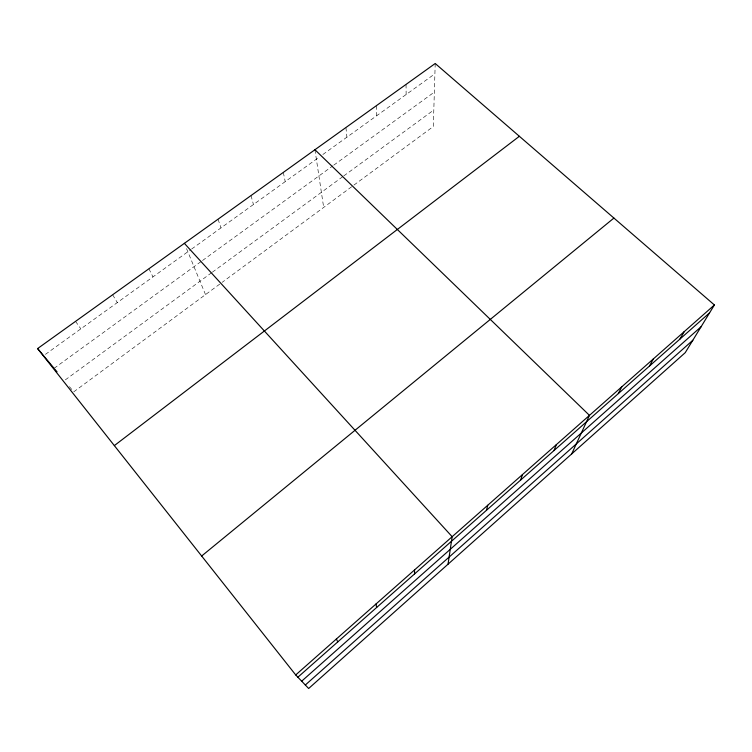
<?xml version="1.0" encoding="UTF-8"?>
<svg xmlns="http://www.w3.org/2000/svg" width="752" height="752" viewBox="0 0 752 752"><rect width="100%" height="100%" fill="white"/><g stroke="black" fill="none" stroke-linecap="round" stroke-linejoin="round"><path stroke-width="0.56" stroke-dasharray="3.76 2.82" d="M435.211 63.506L433.312 126.505L222.094 282.376M73.762 391.839L221.173 283.053M65.302 379.892L211.359 272.91M212.308 272.224L342.837 176.617M343.767 175.93L433.81 109.98M54.106 368.32L201.564 261.188M202.514 260.502L332.835 165.835M333.756 165.158L434.346 92.082M45.43 354.361L190.679 249.72M191.628 249.044L319.149 157.187M322.843 154.517L434.9 73.799M69.419 386.641L73.038 390.974M75.548 321.358L80.849 328.84M112.64 294.765L117.303 302.586M148.905 268.774L152.957 276.896M186.543 248.611L205.512 294.615M218.052 219.199L220.985 227.903M251.027 195.558L253.433 204.516M283.316 172.405L285.224 181.617M314.938 149.733L323.67 207.411M345.929 127.52L346.898 137.193M376.282 105.75L376.808 115.648M406.042 84.421L406.136 94.517"/><path stroke-width="1.13" d="M414.531 573.964L414.559 569.922M448.032 564.197L452.159 536.702L184.372 243.347M486.45 510.317L487.738 505.25M520.591 480.096L522.471 474.568M553.942 450.589L556.367 444.62M571.661 453.945L589.465 415.367L314.938 149.733M618.341 393.597L621.791 386.81M649.446 366.064L653.366 358.901M679.855 339.152L684.235 331.632M714.4 304.974L685.232 352.66L308.658 688.494L295.715 674.939L37.6 348.571L435.211 63.506L714.4 304.974L295.715 674.939M305.331 685.006L692.818 340.261M297.877 677.204L709.587 312.841M301.674 681.18L701.08 326.744M201.658 556.01L613.914 218.071M114.342 445.607L519.359 136.291M37.6 348.571L54.106 368.32M54.84 369.194L57.039 371.826M336.379 639.003L337.77 641.888M375.981 604.006L376.649 607.494"/></g></svg>
